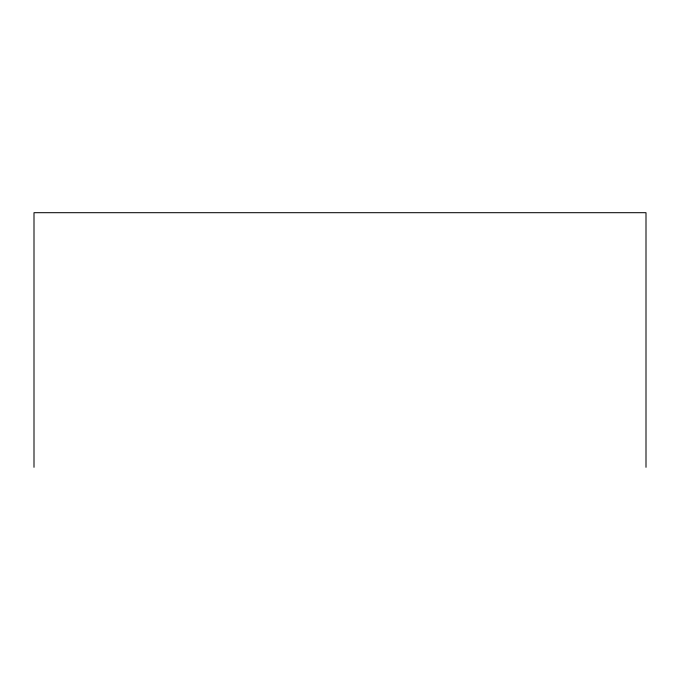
<?xml version="1.0" encoding="UTF-8"?>
<svg xmlns="http://www.w3.org/2000/svg" width="680" height="680" viewBox="0 0 680 680"><rect width="100%" height="100%" fill="white"/><g stroke="black" fill="none" stroke-linecap="round" stroke-linejoin="round"><path stroke-width="1.02" d="M646 467.304L646 212.695L34 212.695L34 467.304"/></g></svg>
